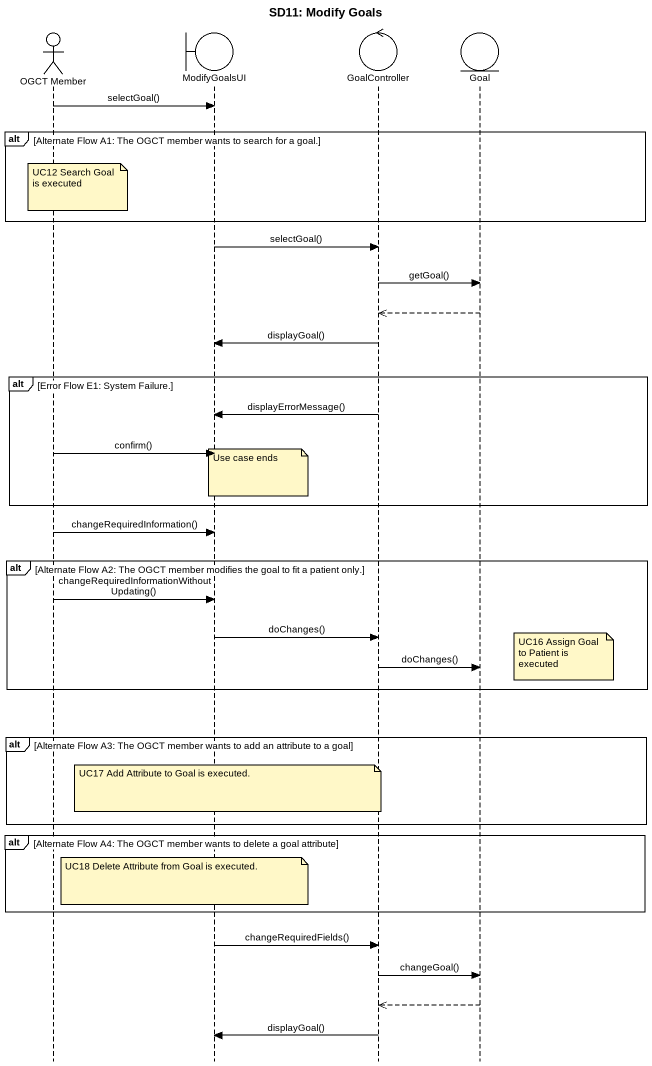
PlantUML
@startuml
title SD11: Modify Goals
hide footbox
actor "OGCT Member" as OGCT_Member
boundary ModifyGoalsUI
control GoalController
entity Goal

OGCT_Member -> ModifyGoalsUI : selectGoal()
alt Alternate Flow A1: The OGCT member wants to search for a goal.
  note over OGCT_Member : UC12 Search Goal is executed
end
ModifyGoalsUI -> GoalController : selectGoal()
GoalController -> Goal : getGoal()
Goal -->> GoalController
GoalController -> ModifyGoalsUI : displayGoal()
alt Error Flow E1: System Failure.
  GoalController -> ModifyGoalsUI : displayErrorMessage()
  OGCT_Member -> ModifyGoalsUI : confirm()
  note over ModifyGoalsUI : Use case ends
end
OGCT_Member -> ModifyGoalsUI : changeRequiredInformation()
alt Alternate Flow A2: The OGCT member modifies the goal to fit a patient only.
  OGCT_Member -> ModifyGoalsUI : changeRequiredInformationWithoutUpdating()
  ModifyGoalsUI -> GoalController : doChanges()
  note right of Goal : UC16 Assign Goal to Patient is executed
  GoalController -> Goal : doChanges()
end
alt Alternate Flow A3: The OGCT member wants to add an attribute to a goal
  note over ModifyGoalsUI : UC17 Add Attribute to Goal is executed.
end
alt Alternate Flow A4: The OGCT member wants to delete a goal attribute
  note over ModifyGoalsUI : UC18 Delete Attribute from Goal is executed.
end
ModifyGoalsUI -> GoalController : changeRequiredFields()
GoalController -> Goal : changeGoal()
Goal -->> GoalController
GoalController -> ModifyGoalsUI : displayGoal()
@enduml
